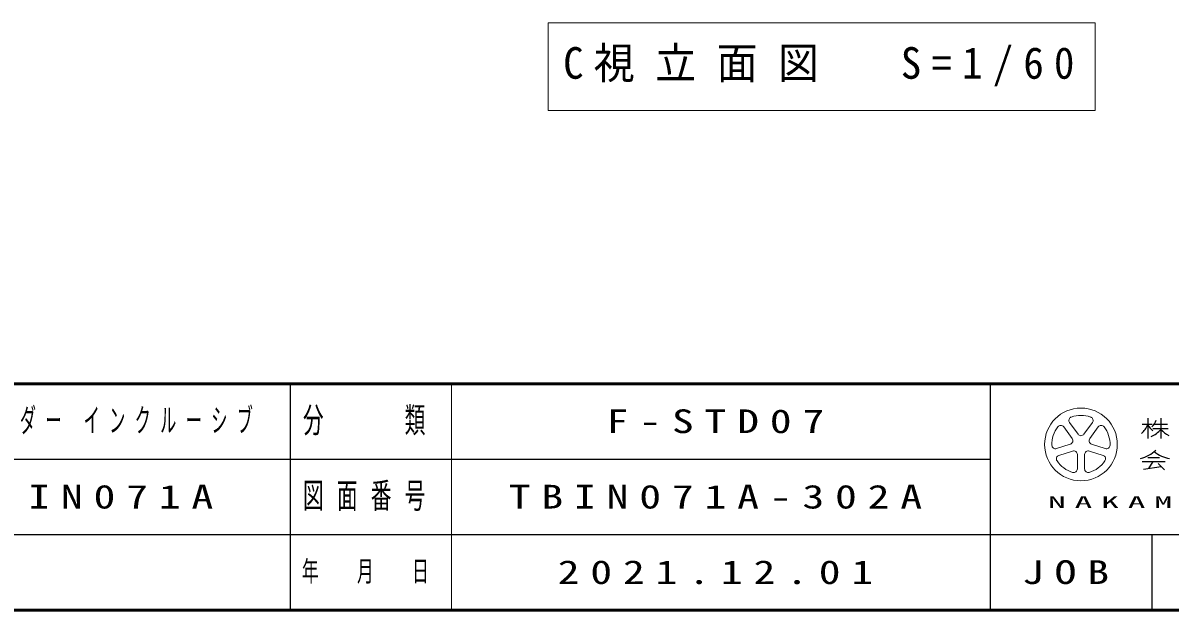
# Model space of a CAD drawing. Units: millimetres on the paper, scale 1:60. Extents: x -385 to 0, y -594 to 267.
# Drawn here: x -159.8 to -53.3, y -297 to -242.5 of the extents above; entities that cross this region are included whole.
import ezdxf

# ---------------------------------------------------------------- set-up
doc = ezdxf.new("R2010")
doc.units = ezdxf.units.MM
doc.layers.add('LY_1', color=7, linetype='Continuous', lineweight=25)
doc.styles.add('ＭＳ ゴシック', font='')
doc.styles.get('ＭＳ ゴシック').set_extended_font_data('MS Gothic')

msp = doc.modelspace()

# ---------------------------------------------------------------- linework, layer by layer
at = {"layer": 'LY_1', "lineweight": 13}
for p, q in [((-111.041, -242.531), (-111.041, -250.665)), ((-60.241, -242.531), (-111.041, -242.531)), ((-60.241, -250.665), (-60.241, -242.531)), ((-111.041, -250.665), (-60.241, -250.665)), ((-120, -276), (-120, -297)), ((-62.39, -281.083), (-63.175, -280.003)), ((-62.629, -279.607), (-61.844, -280.687)), ((-61.298, -280.687), (-60.513, -279.607)), ((-59.967, -280.003), (-60.752, -281.083)), ((-63.828, -282.015), (-62.559, -281.603)), ((-60.583, -281.603), (-59.313, -282.015)), ((-62.35, -282.245), (-63.62, -282.657)), ((-61.908, -283.901), (-61.908, -282.566)), ((-61.233, -282.566), (-61.233, -283.901)), ((-59.522, -282.657), (-60.792, -282.245))]:
    msp.add_line(p, q, dxfattribs=at)
at = {"layer": 'LY_1', "lineweight": 50}
for p, q in [((-385, -276), (0, -276)), ((-385, -297), (0, -297))]:
    msp.add_line(p, q, dxfattribs=at)
at = {"layer": 'LY_1'}
for p, q in [((-135, -276), (-135, -297)), ((-70, -276), (-70, -297)), ((-55.901, -279.747), (-54.956, -279.747)), ((-55.361, -279.207), (-55.361, -281.097)), ((-54.769, -279.747), (-53.525, -279.747)), ((-54.146, -279.207), (-54.146, -281.097)), ((-54.915, -280.152), (-53.471, -280.152)), ((-187.5, -283), (-70, -283)), ((-55.901, -283.216), (-53.741, -283.216)), ((-55.361, -282.852), (-54.281, -282.852)), ((-54.899, -283.216), (-55.289, -283.864)), ((-55.765, -283.933), (-54.113, -283.696)), ((-54.416, -283.393), (-53.81, -283.999)), ((-242.5, -290), (0, -290)), ((-55, -290), (-55, -297))]:
    msp.add_line(p, q, dxfattribs=at)
at = {"layer": 'LY_1', "lineweight": 13}
msp.add_circle((-61.571, -281.637), 3.375, dxfattribs=at)
for centre, radius, start, end in [((-61.571, -281.637), 2.7, 70.60155, 109.39847), ((-61.571, -281.637), 2.7, 142.60154, 181.39846), ((-63.448, -280.202), 0.338, 35.99999, 142.60154), ((-62.356, -279.408), 0.338, 109.39847, 215.99997), ((-60.786, -279.408), 0.338, 324, 70.60155), ((-59.694, -280.202), 0.338, 37.39846, 143.99995), ((-61.571, -281.637), 2.7, 358.60155, 37.39847), ((-62.663, -281.282), 0.338, 287.99998, 35.99999), ((-61.571, -280.488), 0.338, 215.99998, 324), ((-60.479, -281.282), 0.338, 143.99996, 251.99999), ((-63.933, -281.694), 0.338, 181.39848, 287.99997), ((-59.209, -281.694), 0.338, 252.00001, 358.60156), ((-63.516, -282.978), 0.338, 107.99999, 214.60154), ((-61.571, -281.637), 2.7, 214.60156, 253.39848), ((-62.246, -282.566), 0.338, 359.99997, 107.99999), ((-60.896, -282.566), 0.338, 71.99997, 179.99999), ((-61.571, -281.637), 2.7, 286.60155, 325.39847), ((-59.626, -282.978), 0.338, 325.39847, 71.99996), ((-62.246, -283.901), 0.338, 253.39847, 359.99997), ((-60.896, -283.901), 0.338, 179.99999, 286.60154)]:
    msp.add_arc(centre, radius, start, end, dxfattribs=at)
at = {"layer": 'LY_1'}
for centre, radius, start, end in [((-57.466, -278.916), 2.285, 311.36185, 337.13638), ((-53.383, -278.573), 2.345, 212.50346, 230.00631), ((-56.002, -278.953), 1.467, 313.72108, 343.54317), ((-56.374, -278.182), 3.034, 295.86917, 317.23867), ((-51.918, -278.182), 3.034, 222.76131, 240.10806), ((-56.898, -279.743), 3.32, 285.11261, 313.40619), ((-52.77, -279.806), 3.192, 231.17281, 259.75506)]:
    msp.add_arc(centre, radius, start, end, dxfattribs=at)

# ---------------------------------------------------------------- texts
at = {"layer": 'LY_1', "style": 'ＭＳ ゴシック'}
for s, insert, char_height, attachment_point in [('\\T1.5;\\W0.95;C視立面図\u3000S=1/60', (-109.641, -246.598), 2.933, 4), ('\\T1.58;\\W0.5;トットビルダー\\~インクルーシブ', (-154.75, -279.5), 2.199, 5), ('\\T1.64;\\W0.6;分\u3000\u3000類', (-127.5, -279.5), 2.346, 5), ('\\T1.5;\\W1.35;F-STD07', (-95, -279.5), 2.199, 5), ('\\T1.5;\\W1.35;TB-IN071A', (-154.75, -286.5), 2.199, 5), ('\\T1.64;\\W0.6;図面番号', (-127.5, -286.5), 2.346, 5), ('\\T1.5;\\W1.35;TBIN071A-302A', (-95, -286.5), 2.199, 5), ('\\T1.5;\\W2.2;NAKAMURA\\~MFG.CORPORATION', (-35, -287), 1.1, 5), ('\\T1.64;\\W0.6;年\u3000月\u3000日', (-127.5, -293.5), 1.906, 5), ('\\T1.5;\\W1.35;2021.12.01', (-95, -293.5), 2.199, 5), ('\\T1.5;\\W1.35;JOB', (-62.5, -293.5), 2.199, 5)]:
    msp.add_mtext(s, dxfattribs=dict(at, insert=insert, char_height=char_height, attachment_point=attachment_point))

doc.saveas('drawing.dxf')
